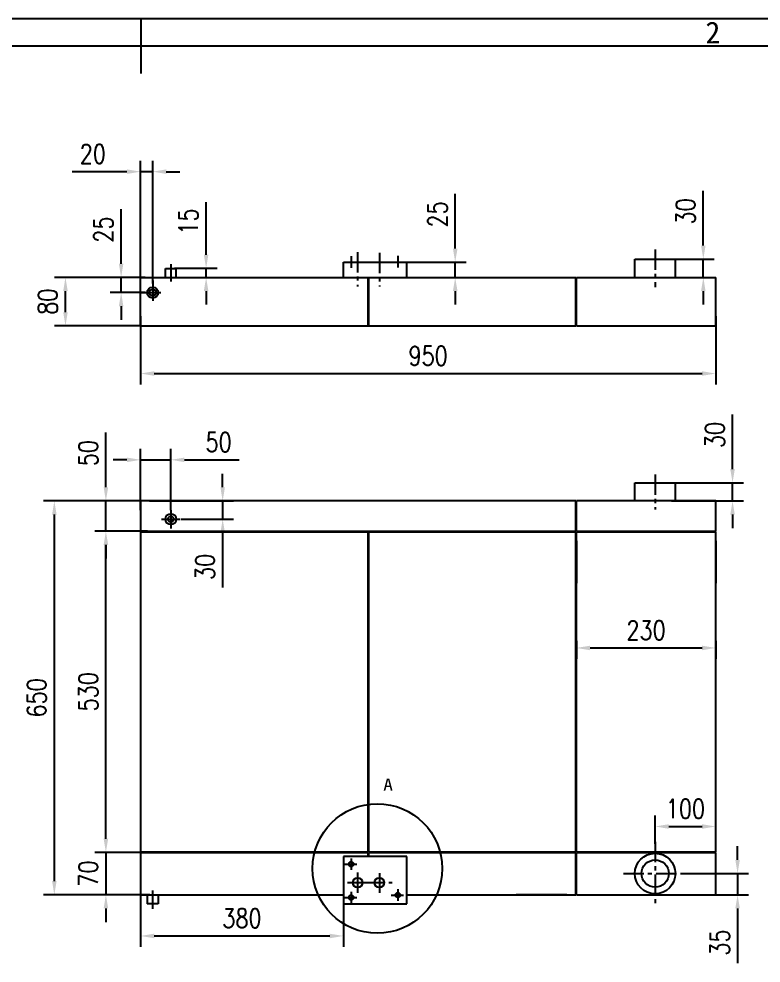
# Model space of a CAD drawing. Extents: x -225 to 3555, y -45 to 2628.
# Drawn here: x 1464 to 2690, y 1069 to 2628 of the extents above; entities that cross this region are included whole.
import ezdxf
from ezdxf.enums import TextEntityAlignment as Align

# ---------------------------------------------------------------- set-up
doc = ezdxf.new("R2010")
doc.units = 0
doc.header["$LTSCALE"] = 90
doc.linetypes.add('CENTER', pattern=[0.6, 0.375, -0.075, 0.075, -0.075])
doc.layers.get('0').update_dxf_attribs({"linetype": 'CONTINUOUS'})
doc.layers.get('Defpoints').update_dxf_attribs({"linetype": 'CONTINUOUS'})
for name, color, linetype in [('1轮廓实线层', 7, 'CONTINUOUS'), ('2细线层', 4, 'CONTINUOUS'), ('3中心线层', 1, 'CENTER'), ('6文字层', 3, 'CONTINUOUS'), ('7标注层', 4, 'CONTINUOUS')]:
    doc.layers.add(name, color=color, linetype=linetype)
doc.styles.add('TEXTSTYLE_0', font='txt', dxfattribs={"width": 0.8})
doc.styles.add('TH_GBDIM', font='romans.shx', dxfattribs={"width": 0.8, "bigfont": 'gbcbig.shx'})
doc.dimstyles.new('TH_GBDIM', dxfattribs={"dimscale": 9, "dimtxt": 3.5, "dimasz": 2.5, "dimexe": 2, "dimexo": 0, "dimgap": 1.5, "dimtad": 1, "dimdec": 1, "dimzin": 0, "dimdsep": 46, "dimtxsty": 'TH_GBDIM', "dimcen": 2.5, "dimclrd": 130, "dimclre": 130, "dimclrt": 3, "dimadec": 0, "dimazin": 0, "dimtfac": 0.714286, "dimtdec": 1, "dimtmove": 0, "dimatfit": 3, "dimfxl": 0, "dimtzin": 0, "dimlwd": -1, "dimlwe": -1, "dimarcsym": 0})

# ---------------------------------------------------------------- blocks, each defined once
blk = doc.blocks.new('*D10')
at = {"layer": '7标注层', "color": 130}
for p, q in [((1772.9, 2238.8), (1772.9, 2325.5)), ((1720.6, 2216.3), (1790.9, 2216.3)), ((1772.9, 2201.3), (1772.9, 2216.3)), ((1720.6, 2201.3), (1790.9, 2201.3)), ((1772.9, 2178.8), (1772.9, 2156.3))]:
    blk.add_line(p, q, dxfattribs=at)
for points in [[(1769.1, 2238.8), (1776.6, 2238.8), (1772.9, 2216.3)], [(1769.1, 2178.8), (1776.6, 2178.8), (1772.9, 2201.3)]]:
    blk.add_solid(points, dxfattribs=at)
at = {"layer": 'Defpoints', "color": 0}
for p in [(1720.6, 2216.3), (1772.9, 2216.3), (1720.6, 2201.3)]:
    blk.add_point(p, dxfattribs=at)
at = {"layer": '7标注层', "color": 3, "insert": (1743.6, 2293.4), "char_height": 31.5, "attachment_point": 5, "rotation": 90, "style": 'TH_GBDIM'}
blk.add_mtext('15{}{}', dxfattribs=at)
blk = doc.blocks.new('*D11')
at = {"layer": '7标注层', "color": 130}
for p, q in [((2184.3, 2248.8), (2184.3, 2339.1)), ((2097.1, 2226.3), (2202.3, 2226.3)), ((2184.3, 2201.3), (2184.3, 2226.3)), ((2097.1, 2201.3), (2202.3, 2201.3)), ((2184.3, 2178.8), (2184.3, 2156.3))]:
    blk.add_line(p, q, dxfattribs=at)
for points in [[(2180.6, 2248.8), (2188.1, 2248.8), (2184.3, 2226.3)], [(2180.6, 2178.8), (2188.1, 2178.8), (2184.3, 2201.3)]]:
    blk.add_solid(points, dxfattribs=at)
at = {"layer": 'Defpoints', "color": 0}
for p in [(2097.1, 2226.3), (2184.3, 2226.3), (2097.1, 2201.3)]:
    blk.add_point(p, dxfattribs=at)
at = {"layer": '7标注层', "color": 3, "insert": (2155.1, 2305.2), "char_height": 31.5, "attachment_point": 5, "rotation": 90, "style": 'TH_GBDIM'}
blk.add_mtext('25{}{}', dxfattribs=at)
blk = doc.blocks.new('*D12')
at = {"layer": '7标注层', "color": 130}
for p, q in [((2594.2, 2253.8), (2594.2, 2344.1)), ((2545.3, 2231.3), (2612.2, 2231.3)), ((2594.2, 2201.3), (2594.2, 2231.3)), ((2545.3, 2201.3), (2612.2, 2201.3)), ((2594.2, 2178.8), (2594.2, 2156.3))]:
    blk.add_line(p, q, dxfattribs=at)
for points in [[(2590.4, 2253.8), (2597.9, 2253.8), (2594.2, 2231.3)], [(2590.4, 2178.8), (2597.9, 2178.8), (2594.2, 2201.3)]]:
    blk.add_solid(points, dxfattribs=at)
at = {"layer": 'Defpoints', "color": 0}
for p in [(2545.3, 2231.3), (2594.2, 2231.3), (2545.3, 2201.3)]:
    blk.add_point(p, dxfattribs=at)
at = {"layer": '7标注层', "color": 3, "insert": (2564.9, 2310.2), "char_height": 31.5, "attachment_point": 5, "rotation": 90, "style": 'TH_GBDIM'}
blk.add_mtext('30{}{}', dxfattribs=at)
blk = doc.blocks.new('*D13')
at = {"layer": '7标注层', "color": 130}
for p, q in [((1664.6, 2201.3), (1522.5, 2201.3)), ((1540.5, 2143.8), (1540.5, 2178.8)), ((1664.6, 2121.3), (1522.5, 2121.3))]:
    blk.add_line(p, q, dxfattribs=at)
for points in [[(1536.8, 2178.8), (1544.3, 2178.8), (1540.5, 2201.3)], [(1536.8, 2143.8), (1544.3, 2143.8), (1540.5, 2121.3)]]:
    blk.add_solid(points, dxfattribs=at)
at = {"layer": 'Defpoints', "color": 0}
for p in [(1540.5, 2201.3), (1664.6, 2201.3), (1664.6, 2121.3)]:
    blk.add_point(p, dxfattribs=at)
at = {"layer": '7标注层', "color": 3, "insert": (1511.3, 2161.3), "char_height": 31.5, "attachment_point": 5, "rotation": 90, "style": 'TH_GBDIM'}
blk.add_mtext('80{}{}', dxfattribs=at)
blk = doc.blocks.new('*D15')
at = {"layer": '7标注层', "color": 130}
for p, q in [((1664.6, 2191.5), (1664.6, 2393.8)), ((1684.6, 2191.5), (1684.6, 2393.8)), ((1642.1, 2375.8), (1551.8, 2375.8)), ((1684.6, 2375.8), (1664.6, 2375.8)), ((1707.1, 2375.8), (1729.6, 2375.8))]:
    blk.add_line(p, q, dxfattribs=at)
for points in [[(1642.1, 2379.6), (1642.1, 2372.1), (1664.6, 2375.8)], [(1707.1, 2379.6), (1707.1, 2372.1), (1684.6, 2375.8)]]:
    blk.add_solid(points, dxfattribs=at)
at = {"layer": 'Defpoints', "color": 0}
for p in [(1664.6, 2375.8), (1664.6, 2191.5), (1684.6, 2191.5)]:
    blk.add_point(p, dxfattribs=at)
at = {"layer": '7标注层', "color": 3, "insert": (1585.7, 2405.1), "char_height": 31.5, "attachment_point": 5, "style": 'TH_GBDIM'}
blk.add_mtext('20{}{}', dxfattribs=at)
blk = doc.blocks.new('*D16')
at = {"layer": '7标注层', "color": 130}
for p, q in [((1632.5, 2223.8), (1632.5, 2314.1)), ((1672.3, 2201.3), (1614.5, 2201.3)), ((1632.5, 2176.3), (1632.5, 2201.3)), ((1672.3, 2176.3), (1614.5, 2176.3)), ((1632.5, 2153.8), (1632.5, 2131.3))]:
    blk.add_line(p, q, dxfattribs=at)
for points in [[(1628.7, 2223.8), (1636.2, 2223.8), (1632.5, 2201.3)], [(1628.7, 2153.8), (1636.2, 2153.8), (1632.5, 2176.3)]]:
    blk.add_solid(points, dxfattribs=at)
at = {"layer": 'Defpoints', "color": 0}
for p in [(1632.5, 2201.3), (1672.3, 2201.3), (1672.3, 2176.3)]:
    blk.add_point(p, dxfattribs=at)
at = {"layer": '7标注层', "color": 3, "insert": (1603.2, 2280.2), "char_height": 31.5, "attachment_point": 5, "rotation": 90, "style": 'TH_GBDIM'}
blk.add_mtext('25{}{}', dxfattribs=at)
blk = doc.blocks.new('*D17')
at = {"layer": '7标注层', "color": 130}
for p, q in [((1664.6, 2137.2), (1664.6, 2024.6)), ((2614.6, 2137.2), (2614.6, 2024.6)), ((1687.1, 2042.6), (2592.1, 2042.6))]:
    blk.add_line(p, q, dxfattribs=at)
for points in [[(1687.1, 2046.4), (1687.1, 2038.9), (1664.6, 2042.6)], [(2592.1, 2046.4), (2592.1, 2038.9), (2614.6, 2042.6)]]:
    blk.add_solid(points, dxfattribs=at)
at = {"layer": 'Defpoints', "color": 0}
for p in [(1664.6, 2137.2), (2614.6, 2137.2), (2614.6, 2042.6)]:
    blk.add_point(p, dxfattribs=at)
at = {"layer": '7标注层', "color": 3, "insert": (2139.6, 2071.9), "char_height": 31.5, "attachment_point": 5, "style": 'TH_GBDIM'}
blk.add_mtext('950{}{}', dxfattribs=at)
blk = doc.blocks.new('*D18')
at = {"color": 130}
for p, q in [((1607.3, 1854.8), (1607.3, 1945.1)), ((1664.6, 1832.3), (1589.3, 1832.3)), ((1607.3, 1782.3), (1607.3, 1832.3)), ((1664.6, 1782.3), (1589.3, 1782.3)), ((1607.3, 1759.8), (1607.3, 1737.3))]:
    blk.add_line(p, q, dxfattribs=at)
for points in [[(1603.6, 1854.8), (1611.1, 1854.8), (1607.3, 1832.3)], [(1603.6, 1759.8), (1611.1, 1759.8), (1607.3, 1782.3)]]:
    blk.add_solid(points, dxfattribs=at)
at = {"layer": 'Defpoints', "color": 0}
for p in [(1607.3, 1832.3), (1664.6, 1832.3), (1664.6, 1782.3)]:
    blk.add_point(p, dxfattribs=at)
at = {"color": 3, "insert": (1578.1, 1911.2), "char_height": 31.5, "attachment_point": 5, "rotation": 90, "style": 'TH_GBDIM'}
blk.add_mtext('50{}{}', dxfattribs=at)
blk = doc.blocks.new('*D19')
at = {"layer": '7标注层', "color": 130}
for p, q in [((1800.2, 1854.8), (1800.2, 1877.3)), ((1731.3, 1832.3), (1818.2, 1832.3)), ((1800.2, 1832.3), (1800.2, 1802.3)), ((1731.3, 1802.3), (1818.2, 1802.3)), ((1800.2, 1779.8), (1800.2, 1689.5))]:
    blk.add_line(p, q, dxfattribs=at)
for points in [[(1796.5, 1854.8), (1804, 1854.8), (1800.2, 1832.3)], [(1796.5, 1779.8), (1804, 1779.8), (1800.2, 1802.3)]]:
    blk.add_solid(points, dxfattribs=at)
at = {"layer": 'Defpoints', "color": 0}
for p in [(1731.3, 1832.3), (1731.3, 1802.3), (1800.2, 1802.3)]:
    blk.add_point(p, dxfattribs=at)
at = {"layer": '7标注层', "color": 3, "insert": (1771, 1723.4), "char_height": 31.5, "attachment_point": 5, "rotation": 90, "style": 'TH_GBDIM'}
blk.add_mtext('30{}{}', dxfattribs=at)
blk = doc.blocks.new('*D20')
at = {"layer": '7标注层', "color": 130}
for p, q in [((1664.6, 1817.1), (1664.6, 1918.2)), ((1714.6, 1817.1), (1714.6, 1918.2)), ((1642.1, 1900.2), (1619.6, 1900.2)), ((1664.6, 1900.2), (1714.6, 1900.2)), ((1737.1, 1900.2), (1827.4, 1900.2))]:
    blk.add_line(p, q, dxfattribs=at)
for points in [[(1642.1, 1903.9), (1642.1, 1896.4), (1664.6, 1900.2)], [(1737.1, 1903.9), (1737.1, 1896.4), (1714.6, 1900.2)]]:
    blk.add_solid(points, dxfattribs=at)
at = {"layer": 'Defpoints', "color": 0}
for p in [(1714.6, 1900.2), (1664.6, 1817.1), (1714.6, 1817.1)]:
    blk.add_point(p, dxfattribs=at)
at = {"layer": '7标注层', "color": 3, "insert": (1793.5, 1929.4), "char_height": 31.5, "attachment_point": 5, "style": 'TH_GBDIM'}
blk.add_mtext('50{}{}', dxfattribs=at)
blk = doc.blocks.new('*D21')
at = {"layer": '7标注层', "color": 130}
for p, q in [((2642.5, 1884.8), (2642.5, 1975.1)), ((2541.4, 1862.3), (2660.5, 1862.3)), ((2642.5, 1832.3), (2642.5, 1862.3)), ((2541.4, 1832.3), (2660.5, 1832.3)), ((2642.5, 1809.8), (2642.5, 1787.3))]:
    blk.add_line(p, q, dxfattribs=at)
for points in [[(2638.7, 1884.8), (2646.2, 1884.8), (2642.5, 1862.3)], [(2638.7, 1809.8), (2646.2, 1809.8), (2642.5, 1832.3)]]:
    blk.add_solid(points, dxfattribs=at)
at = {"layer": 'Defpoints', "color": 0}
for p in [(2541.4, 1862.3), (2642.5, 1862.3), (2541.4, 1832.3)]:
    blk.add_point(p, dxfattribs=at)
at = {"layer": '7标注层', "color": 3, "insert": (2613.2, 1941.2), "char_height": 31.5, "attachment_point": 5, "rotation": 90, "style": 'TH_GBDIM'}
blk.add_mtext('30{}{}', dxfattribs=at)
blk = doc.blocks.new('*D22')
at = {"layer": '7标注层', "color": 130}
for p, q in [((2384.6, 1601.6), (2384.6, 1571.7)), ((2614.6, 1601.6), (2614.6, 1571.7)), ((2407.1, 1589.7), (2592.1, 1589.7))]:
    blk.add_line(p, q, dxfattribs=at)
for points in [[(2407.1, 1593.4), (2407.1, 1585.9), (2384.6, 1589.7)], [(2592.1, 1593.4), (2592.1, 1585.9), (2614.6, 1589.7)]]:
    blk.add_solid(points, dxfattribs=at)
at = {"layer": 'Defpoints', "color": 0}
for p in [(2384.6, 1601.6), (2614.6, 1601.6), (2614.6, 1589.7)]:
    blk.add_point(p, dxfattribs=at)
at = {"layer": '7标注层', "color": 3, "insert": (2499.6, 1618.9), "char_height": 31.5, "attachment_point": 5, "style": 'TH_GBDIM'}
blk.add_mtext('230{}{}', dxfattribs=at)
blk = doc.blocks.new('*D23')
at = {"layer": '7标注层', "color": 130}
for p, q in [((2650.8, 1239.8), (2650.8, 1262.3)), ((2562.6, 1217.3), (2668.8, 1217.3)), ((2650.8, 1217.3), (2650.8, 1182.3)), ((2562.6, 1182.3), (2668.8, 1182.3)), ((2650.8, 1159.8), (2650.8, 1069.5))]:
    blk.add_line(p, q, dxfattribs=at)
for points in [[(2647, 1239.8), (2654.5, 1239.8), (2650.8, 1217.3)], [(2647, 1159.8), (2654.5, 1159.8), (2650.8, 1182.3)]]:
    blk.add_solid(points, dxfattribs=at)
at = {"layer": 'Defpoints', "color": 0}
for p in [(2562.6, 1217.3), (2562.6, 1182.3), (2650.8, 1182.3)]:
    blk.add_point(p, dxfattribs=at)
at = {"layer": '7标注层', "color": 3, "insert": (2621.5, 1103.4), "char_height": 31.5, "attachment_point": 5, "rotation": 90, "style": 'TH_GBDIM'}
blk.add_mtext('35{}{}', dxfattribs=at)
blk = doc.blocks.new('*D24')
at = {"layer": '7标注层', "color": 130}
for p, q in [((2514.6, 1266.1), (2514.6, 1313)), ((2614.6, 1266.1), (2614.6, 1313)), ((2537.1, 1295), (2592.1, 1295))]:
    blk.add_line(p, q, dxfattribs=at)
for points in [[(2537.1, 1298.7), (2537.1, 1291.2), (2514.6, 1295)], [(2592.1, 1298.7), (2592.1, 1291.2), (2614.6, 1295)]]:
    blk.add_solid(points, dxfattribs=at)
at = {"layer": 'Defpoints', "color": 0}
for p in [(2614.6, 1295), (2514.6, 1266.1), (2614.6, 1266.1)]:
    blk.add_point(p, dxfattribs=at)
at = {"layer": '7标注层', "color": 3, "insert": (2564.6, 1324.2), "char_height": 31.5, "attachment_point": 5, "style": 'TH_GBDIM'}
blk.add_mtext('100{}{}', dxfattribs=at)
blk = doc.blocks.new('*D27')
at = {"layer": '7标注层', "color": 130}
for p, q in [((1675.8, 1782.3), (1589.3, 1782.3)), ((1607.3, 1274.8), (1607.3, 1759.8)), ((1675.8, 1252.3), (1589.3, 1252.3))]:
    blk.add_line(p, q, dxfattribs=at)
for points in [[(1603.6, 1759.8), (1611.1, 1759.8), (1607.3, 1782.3)], [(1603.6, 1274.8), (1611.1, 1274.8), (1607.3, 1252.3)]]:
    blk.add_solid(points, dxfattribs=at)
at = {"layer": 'Defpoints', "color": 0}
for p in [(1607.3, 1782.3), (1675.8, 1782.3), (1675.8, 1252.3)]:
    blk.add_point(p, dxfattribs=at)
at = {"layer": '7标注层', "color": 3, "insert": (1578.1, 1517.3), "char_height": 31.5, "attachment_point": 5, "rotation": 90, "style": 'TH_GBDIM'}
blk.add_mtext('530{}{}', dxfattribs=at)
blk = doc.blocks.new('*D28')
at = {"layer": '7标注层', "color": 130}
for p, q in [((1607.3, 1274.8), (1607.3, 1297.3)), ((1675.8, 1252.3), (1589.3, 1252.3)), ((1607.3, 1252.3), (1607.3, 1182.3)), ((1675.8, 1182.3), (1589.3, 1182.3)), ((1607.3, 1159.8), (1607.3, 1137.3))]:
    blk.add_line(p, q, dxfattribs=at)
for points in [[(1603.6, 1274.8), (1611.1, 1274.8), (1607.3, 1252.3)], [(1603.6, 1159.8), (1611.1, 1159.8), (1607.3, 1182.3)]]:
    blk.add_solid(points, dxfattribs=at)
at = {"layer": 'Defpoints', "color": 0}
for p in [(1675.8, 1252.3), (1607.3, 1182.3), (1675.8, 1182.3)]:
    blk.add_point(p, dxfattribs=at)
at = {"layer": '7标注层', "color": 3, "insert": (1578.1, 1217.3), "char_height": 31.5, "attachment_point": 5, "rotation": 90, "style": 'TH_GBDIM'}
blk.add_mtext('70{}{}', dxfattribs=at)
blk = doc.blocks.new('*D29')
at = {"layer": '7标注层', "color": 130}
for p, q in [((1680, 1832.3), (1504.1, 1832.3)), ((1522.1, 1809.8), (1522.1, 1204.8)), ((1680, 1182.3), (1504.1, 1182.3))]:
    blk.add_line(p, q, dxfattribs=at)
for points in [[(1518.4, 1809.8), (1525.9, 1809.8), (1522.1, 1832.3)], [(1518.4, 1204.8), (1525.9, 1204.8), (1522.1, 1182.3)]]:
    blk.add_solid(points, dxfattribs=at)
at = {"layer": 'Defpoints', "color": 0}
for p in [(1680, 1832.3), (1522.1, 1182.3), (1680, 1182.3)]:
    blk.add_point(p, dxfattribs=at)
at = {"layer": '7标注层', "color": 3, "insert": (1492.9, 1507.3), "char_height": 31.5, "attachment_point": 5, "rotation": 90, "style": 'TH_GBDIM'}
blk.add_mtext('650{}{}', dxfattribs=at)
blk = doc.blocks.new('*D30')
at = {"layer": '7标注层', "color": 130}
for p, q in [((1664.6, 1185.9), (1664.6, 1096.3)), ((1999.6, 1185.9), (1999.6, 1096.3)), ((1687.1, 1114.3), (1977.1, 1114.3))]:
    blk.add_line(p, q, dxfattribs=at)
for points in [[(1687.1, 1118), (1687.1, 1110.5), (1664.6, 1114.3)], [(1977.1, 1118), (1977.1, 1110.5), (1999.6, 1114.3)]]:
    blk.add_solid(points, dxfattribs=at)
at = {"layer": 'Defpoints', "color": 0}
for p in [(1664.6, 1185.9), (1999.6, 1185.9), (1999.6, 1114.3)]:
    blk.add_point(p, dxfattribs=at)
at = {"layer": '7标注层', "color": 3, "insert": (1832.1, 1143.5), "char_height": 31.5, "attachment_point": 5, "style": 'TH_GBDIM'}
blk.add_mtext('380{}{}', dxfattribs=at)

msp = doc.modelspace()

# ---------------------------------------------------------------- linework, layer by layer
at = {"color": 7, "linetype": 'Continuous'}
for p, q in [((2481.08, 2201.25), (2481.08, 2231.25)), ((2481.08, 2231.25), (2548.08, 2231.25)), ((2548.08, 2201.25), (2548.08, 2231.25)), ((1705.58, 2216.25), (1723.58, 2216.25)), ((1705.58, 2201.25), (1705.58, 2216.25)), ((1723.58, 2201.25), (1723.58, 2216.25)), ((1999.58, 2226.25), (2104.58, 2226.25)), ((1999.58, 2201.25), (1999.58, 2226.25)), ((2104.58, 2201.25), (2104.58, 2226.25)), ((1664.58, 2201.25), (2383.58, 2201.25)), ((1664.58, 2121.25), (1664.58, 2201.25)), ((1679.58, 2201.25), (1780.85, 2201.25)), ((2040.58, 2121.25), (2040.58, 2201.25)), ((2041.58, 2121.25), (2041.58, 2201.25)), ((2383.58, 2121.25), (2383.58, 2201.25)), ((2384.58, 2121.25), (2384.58, 2201.25)), ((2384.58, 2201.25), (2614.58, 2201.25)), ((2614.58, 2121.25), (2614.58, 2201.25)), ((1664.58, 2121.25), (2383.58, 2121.25)), ((2384.58, 2121.25), (2614.58, 2121.25)), ((2481.08, 1862.27), (2548.08, 1862.27)), ((2481.08, 1832.27), (2481.08, 1862.27)), ((2548.08, 1832.27), (2548.08, 1862.27)), ((1649.58, 1832.27), (1592.32, 1832.27)), ((2383.58, 1832.27), (1664.58, 1832.27)), ((1664.58, 1832.27), (1664.58, 1782.27)), ((1679.58, 1832.27), (1779.48, 1832.27)), ((2383.58, 1782.27), (2383.58, 1832.27)), ((2614.58, 1832.27), (2384.58, 1832.27)), ((2384.58, 1782.27), (2384.58, 1832.27)), ((2614.58, 1782.27), (2614.58, 1832.27)), ((1649.58, 1782.27), (1592.32, 1782.27)), ((1649.58, 1782.27), (1592.32, 1782.27)), ((1664.58, 1782.27), (2383.58, 1782.27)), ((1664.58, 1781.27), (2040.58, 1781.27)), ((1664.58, 1781.27), (1664.58, 1253.27)), ((2040.58, 1253.27), (2040.58, 1781.27)), ((2041.58, 1781.27), (2383.58, 1781.27)), ((2041.58, 1253.27), (2041.58, 1781.27)), ((2383.58, 1253.27), (2383.58, 1781.27)), ((2384.58, 1782.27), (2614.58, 1782.27)), ((2384.58, 1781.27), (2614.58, 1781.27)), ((2384.58, 1253.27), (2384.58, 1781.27)), ((2614.58, 1253.27), (2614.58, 1781.27)), ((2384.58, 1766.27), (2384.58, 1696.86)), ((2614.58, 1766.27), (2614.58, 1696.86)), ((1664.58, 1253.27), (2040.58, 1253.27)), ((1664.58, 1252.27), (2040.58, 1252.27)), ((1664.58, 1252.27), (1664.58, 1182.27)), ((2040.58, 1245.27), (2040.58, 1252.27)), ((2041.58, 1253.27), (2383.58, 1253.27)), ((2041.58, 1245.27), (2041.58, 1252.27)), ((2041.58, 1252.27), (2383.58, 1252.27)), ((2383.58, 1182.27), (2383.58, 1252.27)), ((2384.58, 1253.27), (2614.58, 1253.27)), ((2384.58, 1182.27), (2384.58, 1252.27)), ((2384.58, 1252.27), (2614.58, 1252.27)), ((2614.58, 1182.27), (2614.58, 1252.27)), ((1999.58, 1245.27), (1999.58, 1167.27)), ((2104.58, 1245.27), (1999.58, 1245.27)), ((2104.58, 1167.27), (2104.58, 1245.27)), ((2514.49, 1217.27), (2514.67, 1217.27)), ((2514.58, 1217.18), (2514.58, 1217.36)), ((1664.58, 1182.27), (1999.58, 1182.27)), ((1675.58, 1182.27), (1675.58, 1167.27)), ((1693.58, 1182.27), (1693.58, 1167.27)), ((2085.61, 1182.27), (2093.55, 1182.27)), ((2104.58, 1182.27), (2383.58, 1182.27)), ((2368.58, 1182.27), (2285.08, 1182.27)), ((2384.58, 1182.27), (2614.58, 1182.27)), ((1693.58, 1167.27), (1675.58, 1167.27)), ((1999.58, 1167.27), (2104.58, 1167.27))]:
    msp.add_line(p, q, dxfattribs=at)
at = {"linetype": 'Continuous'}
msp.add_line((2060.13, 1210.13), (2059.88, 1210.13), dxfattribs=at)
at = {"color": 7, "linetype": 'Continuous'}
for centre, radius in [((1684.58, 2176.25), 9), ((1684.58, 2176.25), 5.5), ((1714.58, 1802.27), 9), ((1714.58, 1802.27), 5), ((2514.58, 1217.27), 33.5), ((2012.58, 1232.77), 4), ((2514.58, 1217.27), 22.5), ((2023.08, 1202.27), 8), ((2059.08, 1202.27), 8), ((2089.58, 1181.77), 4), ((2012.58, 1177.77), 4)]:
    msp.add_circle(centre, radius, dxfattribs=at)
at = {"linetype": 'Continuous'}
msp.add_circle((2055.75, 1225.64), 106.97, dxfattribs=at)
at = {"color": 7, "linetype": 'Continuous'}
msp.add_solid([(2506.96, 1195.91), (2507.02, 1195.89), (2507.05, 1196.07)], dxfattribs=at)
at = {"layer": '1轮廓实线层'}
for p, q in [((1665, 2628), (1665, 2538)), ((3510, 2583), (0, 2583))]:
    msp.add_line(p, q, dxfattribs=at)
at = {"layer": '2细线层'}
for p, q in [((3555, 2628), (-225, 2628)), ((1665, 2628), (1665, 2583))]:
    msp.add_line(p, q, dxfattribs=at)
at = {"layer": '3中心线层'}
for p, q in [((2514.58, 2247.46), (2514.58, 2185.14)), ((2012.58, 2236.15), (2012.58, 2217.12)), ((2023.08, 2243.22), (2023.08, 2186.18)), ((2059.08, 2241.86), (2059.08, 2186.18)), ((2089.58, 2236.67), (2089.58, 2217.65)), ((1714.58, 2222.95), (1714.58, 2194.44)), ((1684.58, 2196.26), (1684.58, 2157.26)), ((1664.34, 2176.25), (1703.34, 2176.25)), ((2514.58, 1876.05), (2514.58, 1818.36)), ((1714.58, 1817.07), (1714.58, 1787.07)), ((1699.36, 1802.27), (1729.36, 1802.27)), ((2514.58, 1269.77), (2514.58, 1164.77)), ((2001.71, 1232.77), (2021.9, 1232.77)), ((2012.58, 1242.34), (2012.58, 1223.32)), ((2023.08, 1219.25), (2023.08, 1185.46)), ((2059.08, 1217.89), (2059.08, 1185.46)), ((2462.08, 1217.27), (2567.08, 1217.27)), ((2006.6, 1202.27), (2038.69, 1202.27)), ((2034.31, 1202.27), (2080.31, 1202.27)), ((1684.58, 1159.3), (1684.58, 1189.58)), ((2012.58, 1187.34), (2012.58, 1168.32)), ((2089.58, 1191.34), (2089.58, 1172.32)), ((2001.71, 1177.77), (2021.9, 1177.77)), ((2078.71, 1181.77), (2098.9, 1181.77))]:
    msp.add_line(p, q, dxfattribs=at)

# ---------------------------------------------------------------- texts
at = {"color": 7, "linetype": 'Continuous', "style": 'TEXTSTYLE_0', "width": 1.2}
msp.add_text('A', height=20, dxfattribs=at).set_placement((2065.48, 1354.16), (2081.48, 1354.16), align=Align.FIT)
at = {"layer": '6文字层', "style": 'TEXTSTYLE_0'}
msp.add_text('2', height=36, dxfattribs=at).set_placement((2610, 2605.5), align=Align.MIDDLE)

# ---------------------------------------------------------------- dimensions: what is measured, and where the dimension line sits
dim = msp.add_linear_dim(base=(1607.32, 1832.27), p1=(1664.58, 1782.27), p2=(1664.58, 1832.27), angle=90, text='50{}{}', dimstyle='TH_GBDIM')
dim.commit()
dim.dimension.update_dxf_attribs({"geometry": '*D18', "text_midpoint": (1578.07, 1911.17)})
at = {"layer": '7标注层'}
for p1, p2, distance, text, override, picture, middle in [((1684.58, 2191.46), (1664.58, 2191.46), -184.36, '20{}{}', {"dimgap": 1.5, "dimtad": 1, "dimjust": 0, "dimse1": 0, "dimse2": 0, "dimsd1": 0, "dimsd2": 0, "dimclrt": 3, "dimtvp": 0}, '*D15', (1585.68, 2405.07)), ((2097.07, 2201.25), (2097.07, 2226.25), -87.27, '25{}{}', {"dimgap": 1.5, "dimtad": 1, "dimjust": 0, "dimse1": 0, "dimse2": 0, "dimsd1": 0, "dimsd2": 0, "dimclrt": 3, "dimtvp": 0}, '*D11', (2155.1, 2305.15)), ((2545.33, 2201.25), (2545.33, 2231.25), -48.83, '30{}{}', {"dimgap": 1.5, "dimtad": 1, "dimjust": 0, "dimse1": 0, "dimse2": 0, "dimsd1": 0, "dimsd2": 0, "dimclrt": 3, "dimtvp": 0}, '*D12', (2564.92, 2310.15)), ((1720.55, 2201.25), (1720.55, 2216.25), -52.34, '15{}{}', {"dimgap": 1.5, "dimtad": 1, "dimjust": 0, "dimse1": 0, "dimse2": 0, "dimsd1": 0, "dimsd2": 0, "dimclrt": 3, "dimtvp": 0}, '*D10', (1743.65, 2293.35)), ((1672.31, 2176.25), (1672.31, 2201.25), 39.83, '25{}{}', {"dimgap": 1.5, "dimtad": 1, "dimjust": 0, "dimse1": 0, "dimse2": 0, "dimsd1": 0, "dimsd2": 0, "dimclrt": 3, "dimtvp": 0}, '*D16', (1603.23, 2280.15)), ((1664.58, 2137.15), (2614.58, 2137.15), -94.52, '950{}{}', {"dimgap": 1.5, "dimtad": 1, "dimjust": 0, "dimse1": 0, "dimse2": 0, "dimsd1": 0, "dimsd2": 0, "dimclrt": 3, "dimtvp": 0}, '*D17', (2139.58, 2071.88)), ((2541.38, 1832.27), (2541.38, 1862.27), -101.09, '30{}{}', {"dimgap": 1.5, "dimtad": 1, "dimjust": 0, "dimse1": 0, "dimse2": 0, "dimsd1": 0, "dimsd2": 0, "dimclrt": 3, "dimtvp": 0}, '*D21', (2613.22, 1941.17)), ((1664.58, 1817.1), (1714.58, 1817.1), 83.08, '50{}{}', {"dimgap": 1.5, "dimtad": 1, "dimjust": 0, "dimse1": 0, "dimse2": 0, "dimsd1": 0, "dimsd2": 0, "dimclrt": 3, "dimtvp": 0}, '*D20', (1793.48, 1929.44)), ((1731.32, 1832.27), (1731.32, 1802.27), 68.91, '30{}{}', {"dimgap": 1.5, "dimtad": 1, "dimjust": 0, "dimse1": 0, "dimse2": 0, "dimsd1": 0, "dimsd2": 0, "dimclrt": 3, "dimtvp": 0}, '*D19', (1770.99, 1723.37)), ((1679.97, 1832.27), (1679.97, 1182.27), -157.86, '650{}{}', {"dimgap": 1.5, "dimtad": 1, "dimjust": 0, "dimse1": 0, "dimse2": 0, "dimsd1": 0, "dimsd2": 0, "dimclrt": 3, "dimtvp": 0}, '*D29', (1492.86, 1507.27)), ((1675.8, 1252.27), (1675.8, 1782.27), 68.49, '530{}{}', {"dimgap": 1.5, "dimtad": 1, "dimjust": 0, "dimse1": 0, "dimse2": 0, "dimsd1": 0, "dimsd2": 0, "dimclrt": 3, "dimtvp": 0}, '*D27', (1578.07, 1517.27)), ((2384.58, 1601.58), (2614.58, 1601.58), -11.89, '230{}{}', {"dimgap": 1.5, "dimtad": 1, "dimjust": 0, "dimse1": 0, "dimse2": 0, "dimsd1": 0, "dimsd2": 0, "dimclrt": 3, "dimtvp": 0}, '*D22', (2499.58, 1618.94)), ((2514.58, 1266.13), (2614.58, 1266.13), 28.84, '100{}{}', {"dimgap": 1.5, "dimtad": 1, "dimjust": 0, "dimse1": 0, "dimse2": 0, "dimsd1": 0, "dimsd2": 0, "dimclrt": 3, "dimtvp": 0}, '*D24', (2564.58, 1324.22)), ((1675.8, 1252.27), (1675.8, 1182.27), -68.49, '70{}{}', {"dimgap": 1.5, "dimtad": 1, "dimjust": 0, "dimse1": 0, "dimse2": 0, "dimsd1": 0, "dimsd2": 0, "dimclrt": 3, "dimtvp": 0}, '*D28', (1578.07, 1217.27)), ((2562.57, 1217.27), (2562.57, 1182.27), 88.19, '35{}{}', {"dimgap": 1.5, "dimtad": 1, "dimjust": 0, "dimse1": 0, "dimse2": 0, "dimsd1": 0, "dimsd2": 0, "dimclrt": 3, "dimtvp": 0}, '*D23', (2621.51, 1103.37)), ((1664.58, 1185.91), (1999.58, 1185.91), -71.64, '380{}{}', {"dimgap": 1.5, "dimtad": 1, "dimjust": 0, "dimdec": 1, "dimlfac": 1, "dimse1": 0, "dimse2": 0, "dimsd1": 0, "dimsd2": 0, "dimclrt": 3, "dimtvp": 0}, '*D30', (1832.08, 1143.53))]:
    dim = msp.add_aligned_dim(p1=p1, p2=p2, distance=distance, text=text, dimstyle='TH_GBDIM', override=override, dxfattribs=at)
    dim.commit()
    dim.dimension.update_dxf_attribs({"geometry": picture, "text_midpoint": middle})
dim = msp.add_linear_dim(base=(1540.51, 2201.25), p1=(1664.58, 2121.25), p2=(1664.58, 2201.25), angle=90, text='80{}{}', dimstyle='TH_GBDIM', override={"dimgap": 1.5, "dimtad": 1, "dimjust": 0, "dimse1": 0, "dimse2": 0, "dimsd1": 0, "dimsd2": 0, "dimclrt": 3, "dimtvp": 0}, dxfattribs=at)
dim.commit()
dim.dimension.update_dxf_attribs({"geometry": '*D13', "text_midpoint": (1511.26, 2161.25)})

doc.saveas('drawing.dxf')
